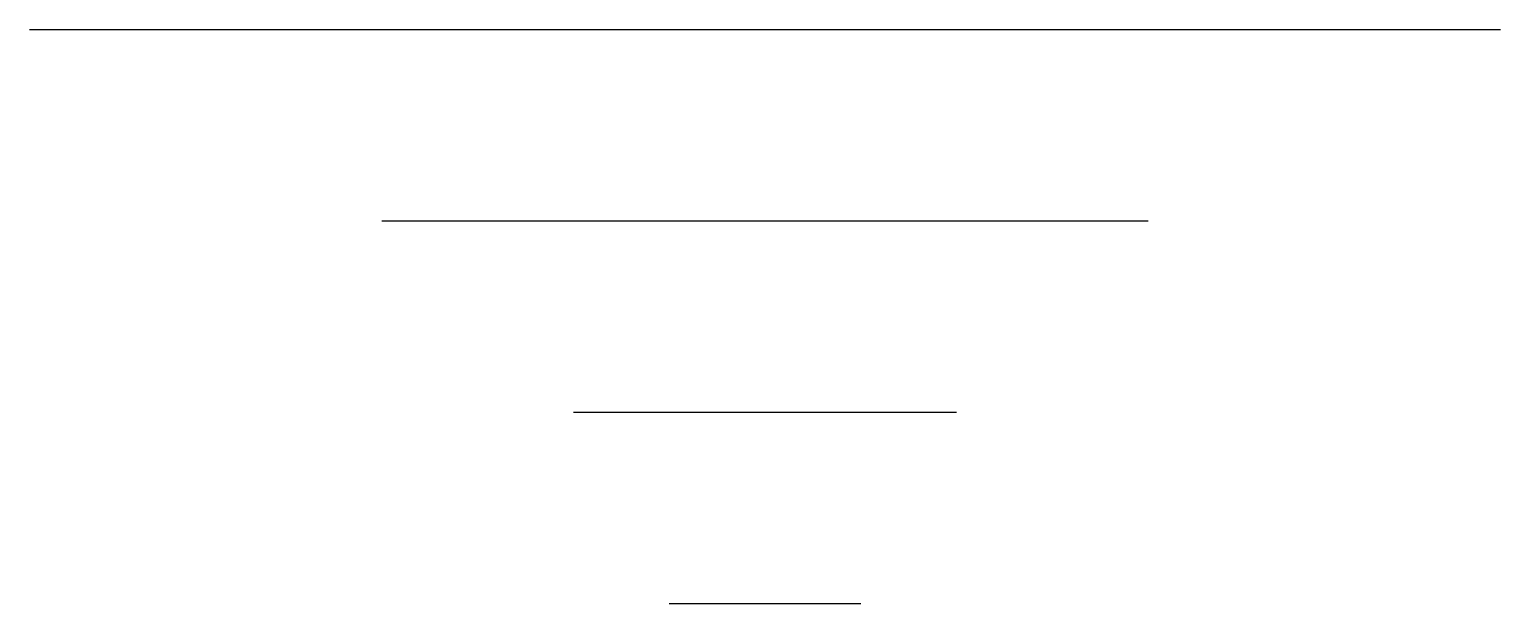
# Model space of a CAD drawing. Header units: millimetres. Extents: x -2929.516 to -2928.876, y 3731.194 to 3731.444.
import ezdxf

# ---------------------------------------------------------------- set-up
doc = ezdxf.new("R2010")
doc.units = ezdxf.units.MM
doc.header["$LTSCALE"] = 10
doc.layers.add('Ele_diagramas', color=2, linetype='Continuous')

msp = doc.modelspace()

# ---------------------------------------------------------------- linework, layer by layer
at = {"layer": 'Ele_diagramas', "color": 4}
for p, q in [((-2929.51595, 3731.44394), (-2928.87584, 3731.44394)), ((-2929.36256, 3731.36061), (-2929.02923, 3731.36061)), ((-2929.27923, 3731.27728), (-2929.11256, 3731.27728)), ((-2929.23756, 3731.19394), (-2929.15423, 3731.19394))]:
    msp.add_line(p, q, dxfattribs=at)

doc.saveas('drawing.dxf')
